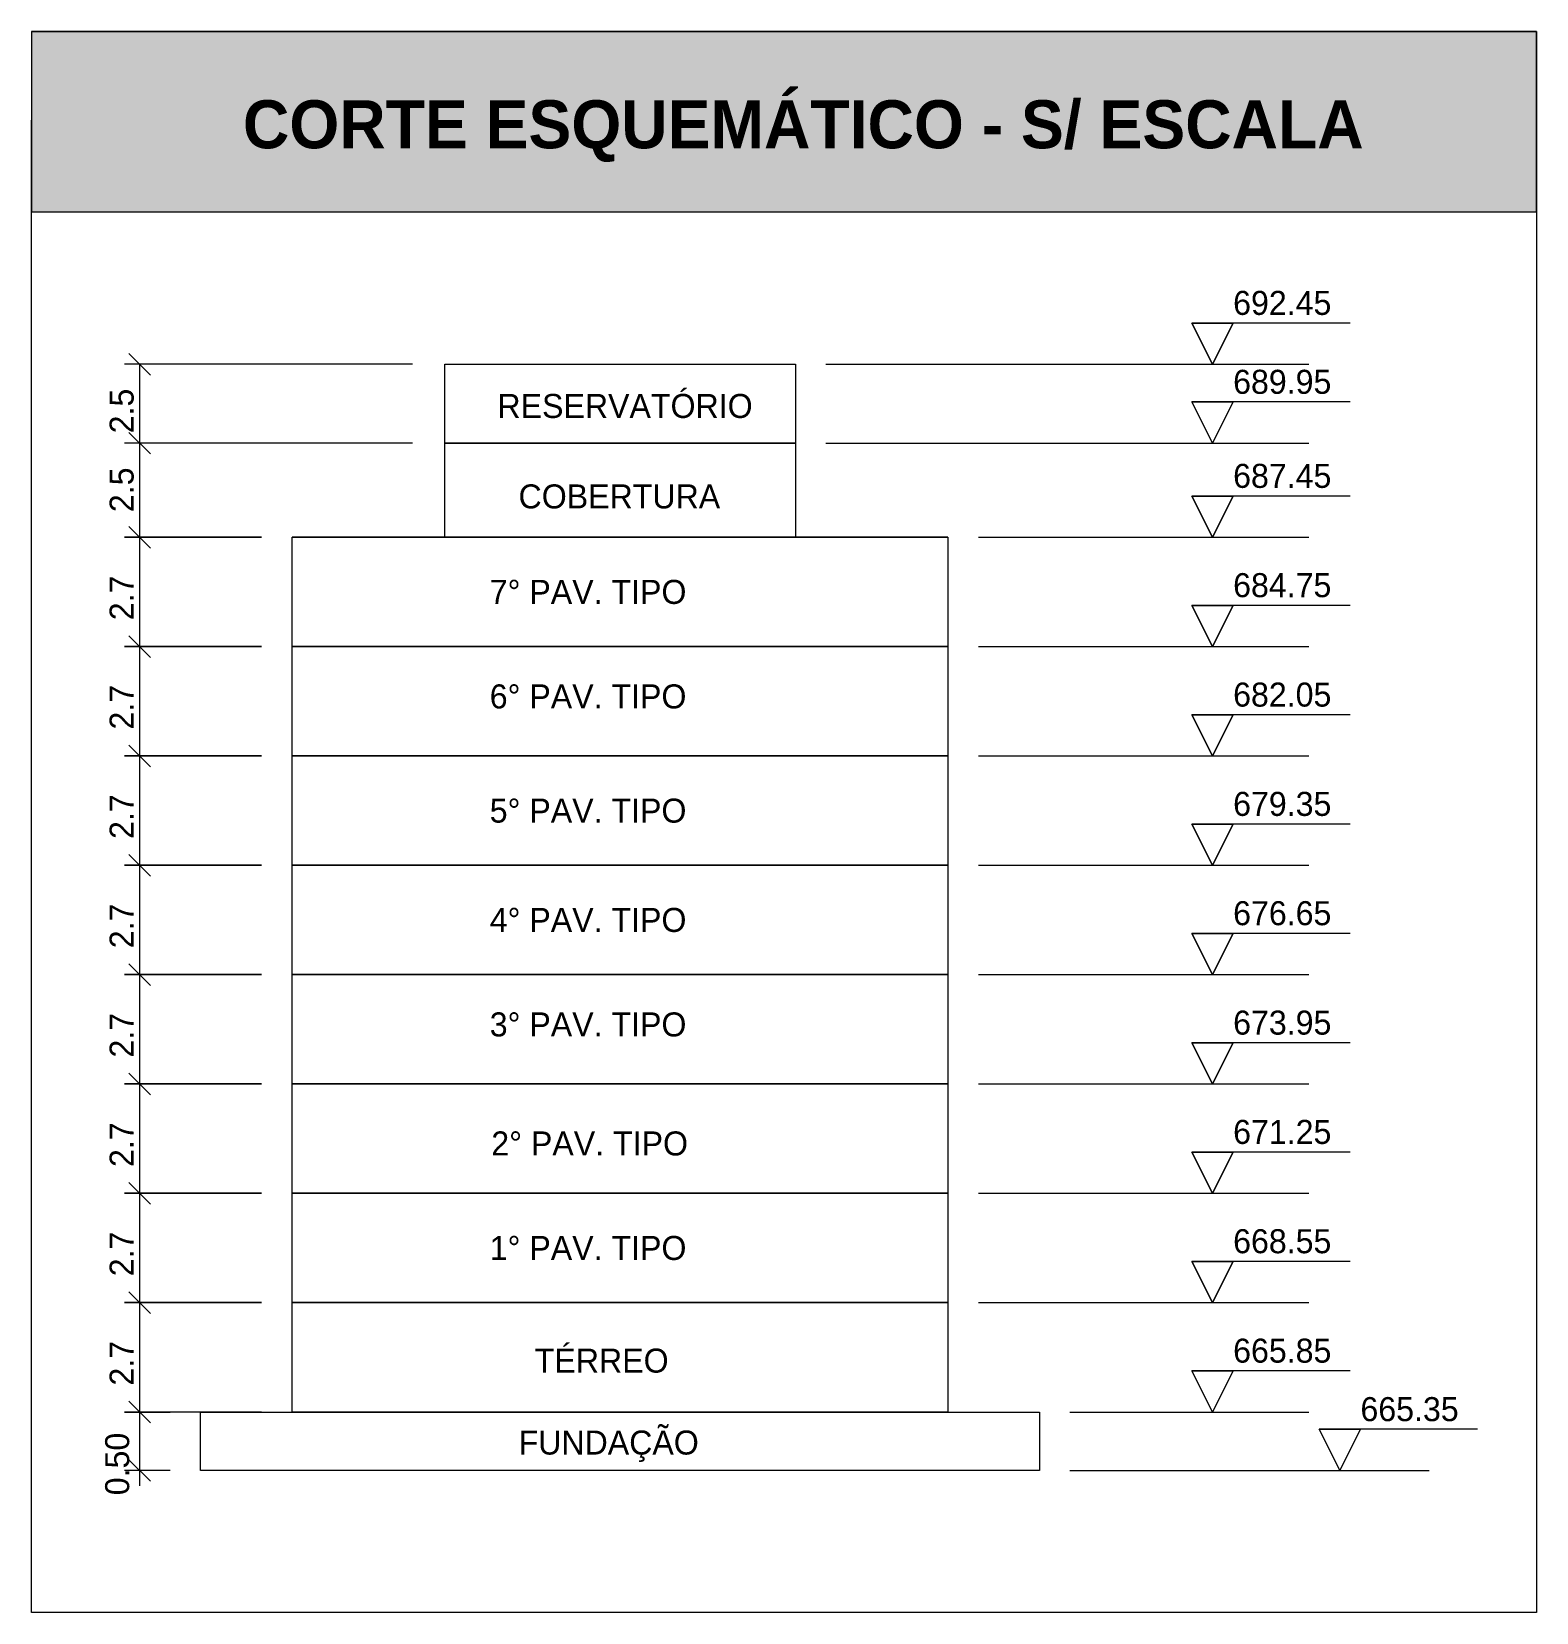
# Model space of a CAD drawing. Header units: centimetres. Extents: x 1490 to 17671, y -2277 to 8860.
# Drawn here: x 1490 to 2743, y 7544 to 8860 of the extents above; entities that cross this region are included whole.
import ezdxf

# ---------------------------------------------------------------- set-up
doc = ezdxf.new("R2010")
doc.units = ezdxf.units.CM
doc.layers.add('A-DETL-GENF-1', color=9, linetype='Continuous', lineweight=9, true_color=0xc0c0c0)
for name, color, linetype, lineweight in [('A-DETL-THIN', 7, 'Continuous', 9), ('G-ANNO-TEXT', 7, 'Continuous', 9), ('G-ANNO-TEXT-1', 7, 'Continuous', 18)]:
    doc.layers.add(name, color=color, linetype=linetype, lineweight=lineweight)
doc.styles.add('Bahnschrift', font='', dxfattribs={"height": 20})
doc.styles.add('Bahnschrift_B', font='', dxfattribs={"height": 40})
doc.styles.get('Bahnschrift').set_extended_font_data('Bahnschrift')
doc.styles.get('Bahnschrift_B').set_extended_font_data('Bahnschrift', bold=True)

msp = doc.modelspace()

# ---------------------------------------------------------------- hatches: boundary and pattern name
at = {"layer": 'A-DETL-GENF-1'}
msp.add_hatch(color=256, dxfattribs=at).paths.add_polyline_path([(2743.3, 8710), (2743.3, 8860), (1490.3, 8860), (1490.3, 8710)])

# ---------------------------------------------------------------- linework, layer by layer
at = {"layer": 'A-DETL-THIN'}
for p, q in [((2743.3, 8860), (1490.3, 8860)), ((1490.3, 8860), (1490.3, 8710)), ((1490.3, 8860), (2743.3, 8860)), ((2743.3, 8710), (2743.3, 8860)), ((2743.3, 8860), (2743.3, 7543.9)), ((1490.3, 7543.9), (1490.3, 8786.2)), ((1490.3, 8710), (2743.3, 8710)), ((1490.3, 8710), (2743.3, 8710)), ((2588.2, 8617.2), (2456.5, 8617.2)), ((2456.5, 8617.2), (2473.6, 8583)), ((2473.6, 8583), (2456.5, 8617.2)), ((2456.5, 8617.2), (2490.8, 8617.2)), ((2473.6, 8583), (2490.8, 8617.2)), ((2490.8, 8617.2), (2473.6, 8583)), ((1807.6, 8583), (1567.6, 8583)), ((1571.4, 8591.9), (1589.3, 8574)), ((1580.3, 8583), (1580.3, 8491.9)), ((1834.3, 8583), (2126.3, 8583)), ((1834.3, 8517.3), (1834.3, 8583)), ((2126.3, 8583), (2126.3, 8517.3)), ((2151.7, 8583), (2553.9, 8583)), ((2588.2, 8551.6), (2456.5, 8551.6)), ((2456.5, 8551.6), (2473.6, 8517.3)), ((2473.6, 8517.3), (2456.5, 8551.6)), ((2456.5, 8551.6), (2490.8, 8551.6)), ((2473.6, 8517.3), (2490.8, 8551.6)), ((2490.8, 8551.6), (2473.6, 8517.3)), ((1807.6, 8517.3), (1567.6, 8517.3)), ((1571.4, 8526.3), (1589.3, 8508.3)), ((1580.3, 8517.3), (1580.3, 8426.3)), ((2126.3, 8517.3), (1834.3, 8517.3)), ((1834.3, 8517.3), (2126.3, 8517.3)), ((1834.3, 8439), (1834.3, 8517.3)), ((2126.3, 8517.3), (2126.3, 8439)), ((2151.7, 8517.3), (2553.9, 8517.3)), ((2588.2, 8473.3), (2456.5, 8473.3)), ((2456.5, 8473.3), (2473.6, 8439)), ((2473.6, 8439), (2456.5, 8473.3)), ((2456.5, 8473.3), (2490.8, 8473.3)), ((2588.2, 8473.3), (2456.5, 8473.3)), ((2456.5, 8473.3), (2473.6, 8439)), ((2473.6, 8439), (2456.5, 8473.3)), ((2456.5, 8473.3), (2490.8, 8473.3)), ((2473.6, 8439), (2490.8, 8473.3)), ((2490.8, 8473.3), (2473.6, 8439)), ((2473.6, 8439), (2490.8, 8473.3)), ((2490.8, 8473.3), (2473.6, 8439)), ((1580.3, 8451.7), (1580.3, 8335.3)), ((1567.6, 8439), (1681.9, 8439)), ((1681.9, 8439), (1567.6, 8439)), ((1589.3, 8430), (1571.4, 8448)), ((1571.4, 8448), (1589.3, 8430)), ((1707.3, 8439), (2253.3, 8439)), ((1707.3, 8348), (1707.3, 8439)), ((2253.3, 8439), (1707.3, 8439)), ((2253.3, 8439), (2253.3, 8348)), ((2278.7, 8439), (2553.9, 8439)), ((2588.2, 8382.2), (2456.5, 8382.2)), ((2456.5, 8382.2), (2473.6, 8348)), ((2473.6, 8348), (2456.5, 8382.2)), ((2456.5, 8382.2), (2490.8, 8382.2)), ((2473.6, 8348), (2490.8, 8382.2)), ((2490.8, 8382.2), (2473.6, 8348)), ((1580.3, 8360.7), (1580.3, 8244.2)), ((1567.6, 8348), (1681.9, 8348)), ((1681.9, 8348), (1567.6, 8348)), ((1589.3, 8339), (1571.4, 8356.9)), ((1571.4, 8356.9), (1589.3, 8339)), ((1707.3, 8348), (2253.3, 8348)), ((1707.3, 8256.9), (1707.3, 8348)), ((2253.3, 8348), (1707.3, 8348)), ((2253.3, 8348), (2253.3, 8256.9)), ((2278.7, 8348), (2553.9, 8348)), ((2588.2, 8291.2), (2456.5, 8291.2)), ((2456.5, 8291.2), (2473.6, 8256.9)), ((2473.6, 8256.9), (2456.5, 8291.2)), ((2456.5, 8291.2), (2490.8, 8291.2)), ((2473.6, 8256.9), (2490.8, 8291.2)), ((2490.8, 8291.2), (2473.6, 8256.9)), ((1589.3, 8247.9), (1571.4, 8265.9)), ((1571.4, 8265.9), (1589.3, 8247.9)), ((1580.3, 8269.6), (1580.3, 8153.2)), ((1567.6, 8256.9), (1681.9, 8256.9)), ((1681.9, 8256.9), (1567.6, 8256.9)), ((1707.3, 8256.9), (2253.3, 8256.9)), ((1707.3, 8165.9), (1707.3, 8256.9)), ((2253.3, 8256.9), (1707.3, 8256.9)), ((2253.3, 8256.9), (2253.3, 8165.9)), ((2278.7, 8256.9), (2553.9, 8256.9)), ((2588.2, 8200.2), (2456.5, 8200.2)), ((2456.5, 8200.2), (2473.6, 8165.9)), ((2473.6, 8165.9), (2456.5, 8200.2)), ((2456.5, 8200.2), (2490.8, 8200.2)), ((2473.6, 8165.9), (2490.8, 8200.2)), ((2490.8, 8200.2), (2473.6, 8165.9)), ((1589.3, 8156.9), (1571.4, 8174.9)), ((1571.4, 8174.9), (1589.3, 8156.9)), ((1580.3, 8178.6), (1580.3, 8062.2)), ((1567.6, 8165.9), (1681.9, 8165.9)), ((1681.9, 8165.9), (1567.6, 8165.9)), ((1707.3, 8165.9), (2253.3, 8165.9)), ((1707.3, 8074.9), (1707.3, 8165.9)), ((2253.3, 8165.9), (1707.3, 8165.9)), ((2253.3, 8165.9), (2253.3, 8074.9)), ((2278.7, 8165.9), (2553.9, 8165.9)), ((2588.2, 8109.1), (2456.5, 8109.1)), ((2456.5, 8109.1), (2473.6, 8074.9)), ((2473.6, 8074.9), (2456.5, 8109.1)), ((2456.5, 8109.1), (2490.8, 8109.1)), ((2473.6, 8074.9), (2490.8, 8109.1)), ((2490.8, 8109.1), (2473.6, 8074.9)), ((1589.3, 8065.9), (1571.4, 8083.8)), ((1571.4, 8083.8), (1589.3, 8065.9)), ((1580.3, 8087.6), (1580.3, 7971.1)), ((1567.6, 8074.9), (1681.9, 8074.9)), ((1681.9, 8074.9), (1567.6, 8074.9)), ((1707.3, 8074.9), (2253.3, 8074.9)), ((1707.3, 7983.8), (1707.3, 8074.9)), ((2253.3, 8074.9), (1707.3, 8074.9)), ((2253.3, 8074.9), (2253.3, 7983.8)), ((2278.7, 8074.9), (2553.9, 8074.9)), ((2588.2, 8018.1), (2456.5, 8018.1)), ((2456.5, 8018.1), (2473.6, 7983.8)), ((2473.6, 7983.8), (2456.5, 8018.1)), ((2456.5, 8018.1), (2490.8, 8018.1)), ((2473.6, 7983.8), (2490.8, 8018.1)), ((2490.8, 8018.1), (2473.6, 7983.8)), ((1589.3, 7974.8), (1571.4, 7992.8)), ((1571.4, 7992.8), (1589.3, 7974.8)), ((1580.3, 7996.5), (1580.3, 7880.1)), ((1567.6, 7983.8), (1681.9, 7983.8)), ((1681.9, 7983.8), (1567.6, 7983.8)), ((1707.3, 7983.8), (2253.3, 7983.8)), ((1707.3, 7892.8), (1707.3, 7983.8)), ((2253.3, 7983.8), (1707.3, 7983.8)), ((2253.3, 7983.8), (2253.3, 7892.8)), ((2278.7, 7983.8), (2553.9, 7983.8)), ((2588.2, 7927.1), (2456.5, 7927.1)), ((2456.5, 7927.1), (2473.6, 7892.8)), ((2473.6, 7892.8), (2456.5, 7927.1)), ((2456.5, 7927.1), (2490.8, 7927.1)), ((2473.6, 7892.8), (2490.8, 7927.1)), ((2490.8, 7927.1), (2473.6, 7892.8)), ((1589.3, 7883.8), (1571.4, 7901.8)), ((1571.4, 7901.8), (1589.3, 7883.8)), ((1580.3, 7905.5), (1580.3, 7789.1)), ((1567.6, 7892.8), (1681.9, 7892.8)), ((1681.9, 7892.8), (1567.6, 7892.8)), ((1707.3, 7892.8), (2253.3, 7892.8)), ((1707.3, 7801.8), (1707.3, 7892.8)), ((2253.3, 7892.8), (1707.3, 7892.8)), ((2253.3, 7892.8), (2253.3, 7801.8)), ((2278.7, 7892.8), (2553.9, 7892.8)), ((2588.2, 7836), (2456.5, 7836)), ((2456.5, 7836), (2473.6, 7801.8)), ((2473.6, 7801.8), (2456.5, 7836)), ((2456.5, 7836), (2490.8, 7836)), ((2473.6, 7801.8), (2490.8, 7836)), ((2490.8, 7836), (2473.6, 7801.8)), ((1589.3, 7792.8), (1571.4, 7810.7)), ((1571.4, 7810.7), (1589.3, 7792.8)), ((1580.3, 7814.5), (1580.3, 7698)), ((1567.6, 7801.8), (1681.9, 7801.8)), ((1681.9, 7801.8), (1567.6, 7801.8)), ((2253.3, 7801.8), (1707.3, 7801.8)), ((1707.3, 7801.8), (2253.3, 7801.8)), ((1707.3, 7710.7), (1707.3, 7801.8)), ((2253.3, 7801.8), (2253.3, 7710.7)), ((2278.7, 7801.8), (2553.9, 7801.8)), ((2588.2, 7745), (2456.5, 7745)), ((2456.5, 7745), (2473.6, 7710.7)), ((2473.6, 7710.7), (2456.5, 7745)), ((2456.5, 7745), (2490.8, 7745)), ((2473.6, 7710.7), (2490.8, 7745)), ((2490.8, 7745), (2473.6, 7710.7)), ((1589.3, 7701.7), (1571.4, 7719.7)), ((1571.4, 7719.7), (1589.3, 7701.7)), ((1580.3, 7723.4), (1580.3, 7649.3)), ((1681.9, 7710.7), (1567.6, 7710.7)), ((1567.6, 7710.7), (1605.7, 7710.7)), ((1631.1, 7710.7), (2329.5, 7710.7)), ((1631.1, 7662), (1631.1, 7710.7)), ((2253.3, 7710.7), (1707.3, 7710.7)), ((2329.5, 7710.7), (2329.5, 7662)), ((2354.9, 7710.7), (2553.9, 7710.7)), ((2694.2, 7696.3), (2562.5, 7696.3)), ((2562.5, 7696.3), (2579.6, 7662)), ((2579.6, 7662), (2562.5, 7696.3)), ((2562.5, 7696.3), (2596.8, 7696.3)), ((2579.6, 7662), (2596.8, 7696.3)), ((2596.8, 7696.3), (2579.6, 7662)), ((1605.7, 7662), (1567.6, 7662)), ((1571.4, 7670.9), (1589.3, 7653)), ((2329.5, 7662), (1631.1, 7662)), ((2354.9, 7662), (2654, 7662)), ((2743.3, 7543.9), (1490.3, 7543.9))]:
    msp.add_line(p, q, dxfattribs=at)

# ---------------------------------------------------------------- texts
at = {"layer": 'G-ANNO-TEXT', "char_height": 20, "attachment_point": 1, "style": 'Bahnschrift'}
for s, insert, width in [('692.45', (2490.8, 8644.1), 98.608), ('689.95', (2490.8, 8578.4), 98.608), ('RESERVATÓRIO', (1878.2, 8558.3), 243.713), ('687.45', (2490.8, 8500.1), 100.211), ('COBERTURA', (1895.8, 8483), 194.008), ('7° PAV. TIPO', (1871.8, 8403.5), 192.405), ('684.75', (2490.8, 8409.1), 100.211), ('682.05', (2490.8, 8318), 100.211), ('6° PAV. TIPO', (1871.8, 8316.5), 192.405), ('679.35', (2490.8, 8227), 97.806), ('5° PAV. TIPO', (1871.8, 8221.4), 193.207), ('676.65', (2490.8, 8136), 97.004), ('4° PAV. TIPO', (1871.8, 8130.4), 194.008), ('3° PAV. TIPO', (1871.8, 8043.4), 193.207), ('673.95', (2490.8, 8044.9), 97.806), ('671.25', (2490.8, 7953.9), 90.591), ('2° PAV. TIPO', (1873.1, 7944.3), 192.405), ('1° PAV. TIPO', (1871.8, 7857.3), 185.992), ('668.55', (2490.8, 7862.9), 99.409), ('TÉRREO', (1909.3, 7763.5), 125.865), ('665.85', (2490.8, 7771.8), 99.409), ('665.35', (2596.8, 7723.1), 98.608), ('FUNDAÇÃO', (1895.8, 7695.3), 177.173)]:
    msp.add_mtext(s, dxfattribs=dict(at, insert=insert, width=width))
at = {"layer": 'G-ANNO-TEXT', "char_height": 20, "attachment_point": 1, "rotation": 90, "style": 'Bahnschrift'}
for s, insert, width in [('2.5', (1555.3, 8525.5), 44.093), ('2.5', (1555.3, 8459.9), 44.093), ('2.7', (1555.3, 8369.9), 43.291), ('2.7', (1555.3, 8278.9), 43.291), ('2.7', (1555.3, 8187.8), 43.291), ('2.7', (1555.3, 8096.8), 43.291), ('2.7', (1555.3, 8005.8), 43.291), ('2.7', (1555.3, 7914.7), 43.291), ('2.7', (1555.3, 7823.7), 43.291), ('2.7', (1555.3, 7732.7), 43.291), ('0.50', (1551.6, 7641.4), 64.937)]:
    msp.add_mtext(s, dxfattribs=dict(at, insert=insert, width=width))
at = {"layer": 'G-ANNO-TEXT-1', "insert": (1666.3, 8802.8), "char_height": 40, "width": 1079.071, "attachment_point": 1, "style": 'Bahnschrift_B'}
msp.add_mtext('CORTE ESQUEMÁTICO - S/ ESCALA', dxfattribs=at)

doc.saveas('drawing.dxf')
